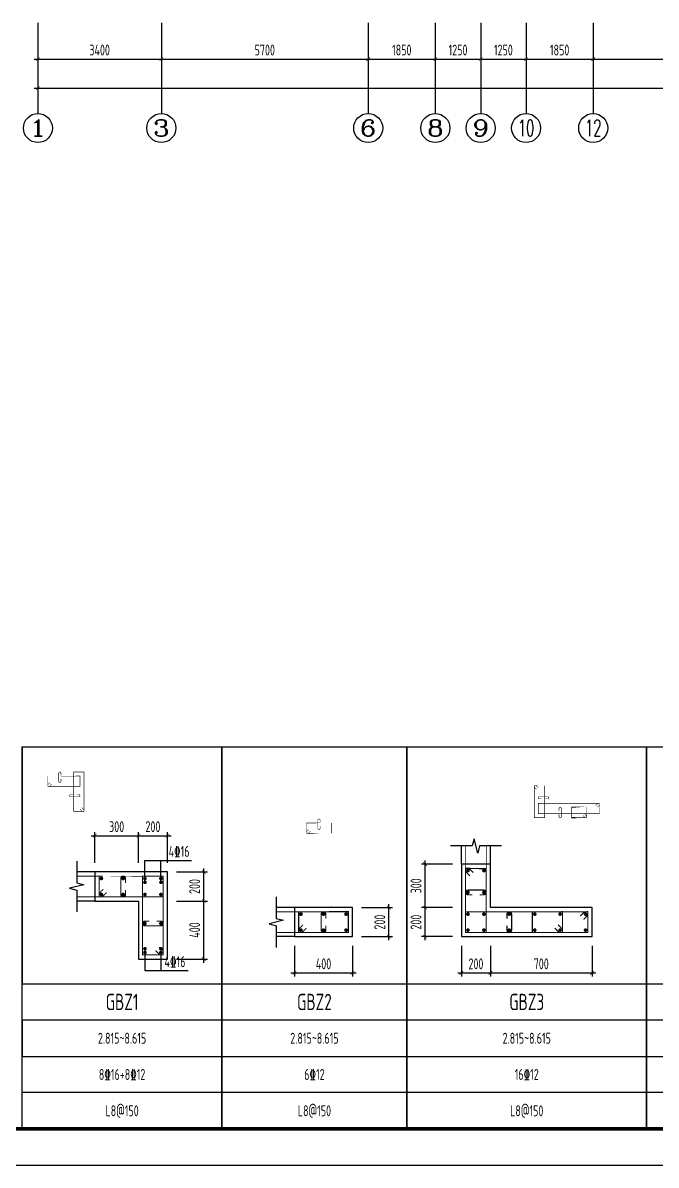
# Model space of a CAD drawing. Extents: x 826826 to 1642106, y -156213 to 399140.
# Drawn here: x 1171581 to 1189031, y 157860 to 189354 of the extents above; entities that cross this region are included whole.
import ezdxf
from ezdxf.enums import TextEntityAlignment as Align

# ---------------------------------------------------------------- set-up
doc = ezdxf.new("R2010")
doc.units = 0
doc.header["$LTSCALE"] = 1000
doc.layers.get('0').update_dxf_attribs({"linetype": 'CONTINUOUS'})
doc.layers.get('DEFPOINTS').update_dxf_attribs({"linetype": 'CONTINUOUS'})
for name, color, linetype in [('-TK', 7, 'CONTINUOUS'), ('A-AXIS', 1, 'CONTINUOUS'), ('AXIS_TEXT', 4, 'CONTINUOUS'), ('COLU_DE_DIM', 3, 'CONTINUOUS'), ('COLU_DE_TH', 7, 'CONTINUOUS'), ('LABEL', 1, 'CONTINUOUS'), ('LINK', 6, 'CONTINUOUS'), ('LINK-INDEX', 6, 'CONTINUOUS'), ('REIN', 6, 'CONTINUOUS'), ('S-Y一般标注', 3, 'CONTINUOUS'), ('TAB', 7, 'CONTINUOUS'), ('TAB_TEXT', 7, 'CONTINUOUS'), ('TEXT25', 2, 'CONTINUOUS'), ('THIN', 7, 'CONTINUOUS')]:
    doc.layers.add(name, color=color, linetype=linetype)
doc.styles.add('_TCH_AXIS', font='COMPLEX', dxfattribs={"bigfont": 'GBCBIG'})
doc.styles.add('COMPLEX', font='COMPLEX')
doc.styles.add('TSSD_DIMENSION', font='Tssdeng.shx', dxfattribs={"width": 0.7, "bigfont": 'tssdchn.shx'})
doc.styles.add('TSSD_REIN', font='tssdeng.shx', dxfattribs={"width": 0.7, "height": 300, "bigfont": 'tssdchn.shx'})
doc.dimstyles.new('TSSD_100_100$0', dxfattribs={"dimtxt": 300, "dimasz": 80, "dimexe": 100, "dimexo": 250, "dimgap": 100, "dimtad": 1, "dimdec": 0, "dimzin": 0, "dimdsep": 46, "dimtxsty": 'TSSD_DIMENSION', "dimblk": 'ARCHTICK', "dimcen": 0, "dimdle": 100, "dimclrd": 3, "dimclre": 3, "dimclrt": 7, "dimadec": 0, "dimazin": 0, "dimtfac": 1, "dimtdec": 0, "dimtix": 1, "dimtmove": 2, "dimatfit": 3, "dimldrblk": 'ARCHTICK', "dimfxl": 0, "dimtolj": 1, "dimtzin": 0, "dimarcsym": 0})
doc.dimstyles.new('TSSD_25_100', dxfattribs={"dimtxt": 300, "dimasz": 100, "dimexe": 100, "dimexo": 250, "dimgap": 100, "dimtad": 1, "dimdec": 0, "dimlfac": 0.25, "dimzin": 0, "dimdsep": 46, "dimtxsty": 'TSSD_DIMENSION', "dimblk": 'ARCHTICK', "dimcen": 0, "dimdle": 100, "dimclrt": 7, "dimadec": 0, "dimazin": 0, "dimtfac": 1, "dimtdec": 0, "dimtix": 1, "dimtmove": 2, "dimatfit": 3, "dimldrblk": 'ARCHTICK', "dimfxl": 0, "dimtolj": 1, "dimtzin": 0, "dimarcsym": 0})

# ---------------------------------------------------------------- blocks, each defined once
blk = doc.blocks.new('_ArchTick')
at = {"color": 0, "linetype": 'ByBlock', "const_width": 0.15}
blk.add_lwpolyline([(-0.5, -0.5), (0.5, 0.5)], dxfattribs=at)
blk = doc.blocks.new('*D512')
at = {"layer": 'COLU_DE_DIM', "color": 0, "lineweight": -2}
for p, q in [((1179064.918442344, 163909.8453024295), (1179064.918442344, 163059.8453024295)), ((1180664.918442355, 163909.8453024295), (1180664.918442355, 163059.8453024295)), ((1178964.918442344, 163159.8453024295), (1180764.918442355, 163159.8453024295))]:
    blk.add_line(p, q, dxfattribs=at)
at = {"layer": 'DEFPOINTS', "color": 0}
for p in [(1179064.918442344, 164159.8453024295), (1180664.918442355, 164159.8453024295), (1180664.918442355, 163159.8453024295)]:
    blk.add_point(p, dxfattribs=at)
at = {"layer": 'COLU_DE_DIM', "color": 0, "lineweight": -2, "xscale": 100, "yscale": 100, "zscale": 100, "rotation": 180}
blk.add_blockref('_ArchTick', (1179064.918442344, 163159.8453024295), dxfattribs=at)
at = {"layer": 'COLU_DE_DIM', "color": 0, "lineweight": -2, "xscale": 100, "yscale": 100, "zscale": 100}
blk.add_blockref('_ArchTick', (1180664.918442355, 163159.8453024295), dxfattribs=at)
at = {"layer": 'COLU_DE_DIM', "color": 7, "insert": (1179864.918442349, 163409.8453024295), "char_height": 300, "attachment_point": 5, "style": 'TSSD_DIMENSION'}
blk.add_mtext('\\A1;400', dxfattribs=at)
blk = doc.blocks.new('*D513')
at = {"layer": 'COLU_DE_DIM', "color": 0, "lineweight": -2}
for p, q in [((1181664.918442355, 164059.8453024295), (1181664.918442355, 165059.8453024654)), ((1180914.918442355, 164959.8453024654), (1181764.918442355, 164959.8453024654)), ((1180914.918442355, 164159.8453024295), (1181764.918442355, 164159.8453024295))]:
    blk.add_line(p, q, dxfattribs=at)
at = {"layer": 'DEFPOINTS', "color": 0}
for p in [(1180664.918442355, 164959.8453024654), (1181664.918442355, 164959.8453024654), (1180664.918442355, 164159.8453024295)]:
    blk.add_point(p, dxfattribs=at)
at = {"layer": 'COLU_DE_DIM', "color": 0, "lineweight": -2, "xscale": 100, "yscale": 100, "zscale": 100}
for p, rotation in [((1181664.918442355, 164959.8453024654), 90), ((1181664.918442355, 164159.8453024295), 270)]:
    blk.add_blockref('_ArchTick', p, dxfattribs=dict(at, rotation=rotation))
at = {"layer": 'COLU_DE_DIM', "color": 7, "insert": (1181414.918442355, 164559.8453024476), "char_height": 300, "attachment_point": 5, "rotation": 90, "style": 'TSSD_DIMENSION'}
blk.add_mtext('\\A1;200', dxfattribs=at)
blk = doc.blocks.new('*D514')
at = {"layer": 'COLU_DE_DIM', "color": 0, "lineweight": -2}
for p, q in [((1173464.918442284, 166942.5242554259), (1174864.918442309, 166942.5242554259)), ((1173564.918442284, 166192.5242554259), (1173564.918442284, 167042.5242554259)), ((1174764.918442309, 166192.5242554259), (1174764.918442309, 167042.5242554259))]:
    blk.add_line(p, q, dxfattribs=at)
at = {"layer": 'DEFPOINTS', "color": 0}
for p in [(1174764.918442309, 166942.5242554259), (1173564.918442284, 165942.5242554259), (1174764.918442309, 165942.5242554259)]:
    blk.add_point(p, dxfattribs=at)
at = {"layer": 'COLU_DE_DIM', "color": 0, "lineweight": -2, "xscale": 100, "yscale": 100, "zscale": 100, "rotation": 180}
blk.add_blockref('_ArchTick', (1173564.918442284, 166942.5242554259), dxfattribs=at)
at = {"layer": 'COLU_DE_DIM', "color": 0, "lineweight": -2, "xscale": 100, "yscale": 100, "zscale": 100}
blk.add_blockref('_ArchTick', (1174764.918442309, 166942.5242554259), dxfattribs=at)
at = {"layer": 'COLU_DE_DIM', "color": 7, "insert": (1174164.918442297, 167192.5242554259), "char_height": 300, "attachment_point": 5, "style": 'TSSD_DIMENSION'}
blk.add_mtext('\\A1;300', dxfattribs=at)
blk = doc.blocks.new('*D515')
at = {"layer": 'COLU_DE_DIM', "color": 0, "lineweight": -2}
for p, q in [((1174664.918442309, 166942.5242554259), (1175664.918442309, 166942.5242554259)), ((1174764.918442309, 166192.5242554259), (1174764.918442309, 167042.5242554259)), ((1175564.918442309, 166192.5242554259), (1175564.918442309, 167042.5242554259))]:
    blk.add_line(p, q, dxfattribs=at)
at = {"layer": 'DEFPOINTS', "color": 0}
for p in [(1175564.918442309, 166942.5242554259), (1174764.918442309, 165942.5242554259), (1175564.918442309, 165942.5242554259)]:
    blk.add_point(p, dxfattribs=at)
at = {"layer": 'COLU_DE_DIM', "color": 0, "lineweight": -2, "xscale": 100, "yscale": 100, "zscale": 100, "rotation": 180}
blk.add_blockref('_ArchTick', (1174764.918442309, 166942.5242554259), dxfattribs=at)
at = {"layer": 'COLU_DE_DIM', "color": 0, "lineweight": -2, "xscale": 100, "yscale": 100, "zscale": 100}
blk.add_blockref('_ArchTick', (1175564.918442309, 166942.5242554259), dxfattribs=at)
at = {"layer": 'COLU_DE_DIM', "color": 7, "insert": (1175164.918442309, 167192.5242554259), "char_height": 300, "attachment_point": 5, "style": 'TSSD_DIMENSION'}
blk.add_mtext('\\A1;200', dxfattribs=at)
blk = doc.blocks.new('*D516')
at = {"layer": 'COLU_DE_DIM', "color": 0, "lineweight": -2}
for p, q in [((1175814.918442309, 165142.5242554161), (1176664.918442309, 165142.5242554161)), ((1176564.918442309, 163442.5284679162), (1176564.918442309, 165242.5242554161)), ((1175814.918442309, 163542.5284679162), (1176664.918442309, 163542.5284679162))]:
    blk.add_line(p, q, dxfattribs=at)
at = {"layer": 'DEFPOINTS', "color": 0}
for p in [(1175564.918442309, 165142.5242554161), (1176564.918442309, 165142.5242554161), (1175564.918442309, 163542.5284679162)]:
    blk.add_point(p, dxfattribs=at)
at = {"layer": 'COLU_DE_DIM', "color": 0, "lineweight": -2, "xscale": 100, "yscale": 100, "zscale": 100}
for p, rotation in [((1176564.918442309, 165142.5242554161), 90), ((1176564.918442309, 163542.5284679162), 270)]:
    blk.add_blockref('_ArchTick', p, dxfattribs=dict(at, rotation=rotation))
at = {"layer": 'COLU_DE_DIM', "color": 7, "insert": (1176314.918442309, 164342.5263616664), "char_height": 300, "attachment_point": 5, "rotation": 90, "style": 'TSSD_DIMENSION'}
blk.add_mtext('\\A1;400', dxfattribs=at)
blk = doc.blocks.new('*D517')
at = {"layer": 'COLU_DE_DIM', "color": 0, "lineweight": -2}
for p, q in [((1176564.918442309, 165042.5242554161), (1176564.918442309, 166042.5242554161)), ((1175814.918442309, 165942.5242554161), (1176664.918442309, 165942.5242554161)), ((1175814.918442309, 165142.5242554161), (1176664.918442309, 165142.5242554161))]:
    blk.add_line(p, q, dxfattribs=at)
at = {"layer": 'DEFPOINTS', "color": 0}
for p in [(1175564.918442309, 165942.5242554161), (1176564.918442309, 165942.5242554161), (1175564.918442309, 165142.5242554161)]:
    blk.add_point(p, dxfattribs=at)
at = {"layer": 'COLU_DE_DIM', "color": 0, "lineweight": -2, "xscale": 100, "yscale": 100, "zscale": 100}
for p, rotation in [((1176564.918442309, 165942.5242554161), 90), ((1176564.918442309, 165142.5242554161), 270)]:
    blk.add_blockref('_ArchTick', p, dxfattribs=dict(at, rotation=rotation))
at = {"layer": 'COLU_DE_DIM', "color": 7, "insert": (1176314.918442309, 165542.5242554163), "char_height": 300, "attachment_point": 5, "rotation": 90, "style": 'TSSD_DIMENSION'}
blk.add_mtext('\\A1;200', dxfattribs=at)
blk = doc.blocks.new('*D534')
at = {"layer": 'COLU_DE_DIM', "color": 0, "lineweight": -2}
for p, q in [((1183664.918442365, 163909.8453024295), (1183664.918442365, 163059.8453024295)), ((1184464.918442365, 163909.8453024295), (1184464.918442365, 163059.8453024295)), ((1183564.918442365, 163159.8453024295), (1184564.918442365, 163159.8453024295))]:
    blk.add_line(p, q, dxfattribs=at)
at = {"layer": 'DEFPOINTS', "color": 0}
for p in [(1183664.918442365, 164159.8453024295), (1184464.918442365, 164159.8453024295), (1184464.918442365, 163159.8453024295)]:
    blk.add_point(p, dxfattribs=at)
at = {"layer": 'COLU_DE_DIM', "color": 0, "lineweight": -2, "xscale": 100, "yscale": 100, "zscale": 100, "rotation": 180}
blk.add_blockref('_ArchTick', (1183664.918442365, 163159.8453024295), dxfattribs=at)
at = {"layer": 'COLU_DE_DIM', "color": 0, "lineweight": -2, "xscale": 100, "yscale": 100, "zscale": 100}
blk.add_blockref('_ArchTick', (1184464.918442365, 163159.8453024295), dxfattribs=at)
at = {"layer": 'COLU_DE_DIM', "color": 7, "insert": (1184064.918442365, 163409.8453024295), "char_height": 300, "attachment_point": 5, "style": 'TSSD_DIMENSION'}
blk.add_mtext('\\A1;200', dxfattribs=at)
blk = doc.blocks.new('*D535')
at = {"layer": 'COLU_DE_DIM', "color": 0, "lineweight": -2}
for p, q in [((1184464.918442365, 163909.8453024295), (1184464.918442365, 163059.8453024295)), ((1187264.933986827, 163909.8453024295), (1187264.933986827, 163059.8453024295)), ((1184364.918442365, 163159.8453024295), (1187364.933986827, 163159.8453024295))]:
    blk.add_line(p, q, dxfattribs=at)
at = {"layer": 'DEFPOINTS', "color": 0}
for p in [(1184464.918442365, 164159.8453024295), (1187264.933986827, 164159.8453024295), (1187264.933986827, 163159.8453024295)]:
    blk.add_point(p, dxfattribs=at)
at = {"layer": 'COLU_DE_DIM', "color": 0, "lineweight": -2, "xscale": 100, "yscale": 100, "zscale": 100, "rotation": 180}
blk.add_blockref('_ArchTick', (1184464.918442365, 163159.8453024295), dxfattribs=at)
at = {"layer": 'COLU_DE_DIM', "color": 0, "lineweight": -2, "xscale": 100, "yscale": 100, "zscale": 100}
blk.add_blockref('_ArchTick', (1187264.933986827, 163159.8453024295), dxfattribs=at)
at = {"layer": 'COLU_DE_DIM', "color": 7, "insert": (1185864.926214596, 163409.8453024295), "char_height": 300, "attachment_point": 5, "style": 'TSSD_DIMENSION'}
blk.add_mtext('\\A1;700', dxfattribs=at)
blk = doc.blocks.new('*D536')
at = {"layer": 'COLU_DE_DIM', "color": 0, "lineweight": -2}
for p, q in [((1182664.918442355, 164059.8453024295), (1182664.918442355, 165059.8453024295)), ((1183414.918442355, 164959.8453024295), (1182564.918442355, 164959.8453024295)), ((1183414.918442355, 164159.8453024295), (1182564.918442355, 164159.8453024295))]:
    blk.add_line(p, q, dxfattribs=at)
at = {"layer": 'DEFPOINTS', "color": 0}
for p in [(1182664.918442355, 164959.8453024295), (1183664.918442355, 164959.8453024295), (1183664.918442355, 164159.8453024295)]:
    blk.add_point(p, dxfattribs=at)
at = {"layer": 'COLU_DE_DIM', "color": 0, "lineweight": -2, "xscale": 100, "yscale": 100, "zscale": 100}
for p, rotation in [((1182664.918442355, 164959.8453024295), 90), ((1182664.918442355, 164159.8453024295), 270)]:
    blk.add_blockref('_ArchTick', p, dxfattribs=dict(at, rotation=rotation))
at = {"layer": 'COLU_DE_DIM', "color": 7, "insert": (1182414.918442355, 164559.8453024297), "char_height": 300, "attachment_point": 5, "rotation": 90, "style": 'TSSD_DIMENSION'}
blk.add_mtext('\\A1;200', dxfattribs=at)
blk = doc.blocks.new('*D537')
at = {"layer": 'COLU_DE_DIM', "color": 0, "lineweight": -2}
for p, q in [((1183414.918442355, 166159.84530254), (1182564.918442355, 166159.84530254)), ((1182664.918442355, 164859.8453024295), (1182664.918442355, 166259.84530254)), ((1183414.918442355, 164959.8453024295), (1182564.918442355, 164959.8453024295))]:
    blk.add_line(p, q, dxfattribs=at)
at = {"layer": 'DEFPOINTS', "color": 0}
for p in [(1182664.918442355, 166159.84530254), (1183664.918442355, 166159.84530254), (1183664.918442355, 164959.8453024295)]:
    blk.add_point(p, dxfattribs=at)
at = {"layer": 'COLU_DE_DIM', "color": 0, "lineweight": -2, "xscale": 100, "yscale": 100, "zscale": 100}
for p, rotation in [((1182664.918442355, 166159.84530254), 90), ((1182664.918442355, 164959.8453024295), 270)]:
    blk.add_blockref('_ArchTick', p, dxfattribs=dict(at, rotation=rotation))
at = {"layer": 'COLU_DE_DIM', "color": 7, "insert": (1182414.918442355, 165559.845302485), "char_height": 300, "attachment_point": 5, "rotation": 90, "style": 'TSSD_DIMENSION'}
blk.add_mtext('\\A1;300', dxfattribs=at)
blk = doc.blocks.new('A1')
blk.add_lwpolyline([(0, 59400), (0, 0), (84100, 0), (84100, 59400)], close=True)
at = {"const_width": 100}
blk.add_lwpolyline([(2500, 58400), (2500, 1000), (83100, 1000), (83100, 58400)], close=True, dxfattribs=at)
blk = doc.blocks.new('*D912')
at = {"layer": 'DEFPOINTS', "color": 0}
for p in [(4300.000007998897, 3300.000007998489), (7700.00000799878, 3300.000007998489), (7700.00000799878, 2300.000008000701)]:
    blk.add_point(p, dxfattribs=at)
at = {"layer": 'S-Y一般标注', "color": 0, "lineweight": -2}
for p, q in [((4300.000007998897, 3050.000007998489), (4300.000007998897, 2200.000008000701)), ((7700.00000799878, 3050.000007998489), (7700.00000799878, 2200.000008000701)), ((4200.000007998897, 2300.000008000701), (7800.00000799878, 2300.000008000701))]:
    blk.add_line(p, q, dxfattribs=at)
at = {"layer": 'S-Y一般标注', "color": 0, "lineweight": -2, "xscale": 100, "yscale": 100, "zscale": 100, "rotation": 180}
blk.add_blockref('_ArchTick', (4300.000007998897, 2300.000008000701), dxfattribs=at)
at = {"layer": 'S-Y一般标注', "color": 0, "lineweight": -2, "xscale": 100, "yscale": 100, "zscale": 100}
blk.add_blockref('_ArchTick', (7700.00000799878, 2300.000008000701), dxfattribs=at)
at = {"layer": 'S-Y一般标注', "color": 7, "insert": (6000.000007998839, 2550.000008000701), "char_height": 300, "attachment_point": 5, "style": 'TSSD_DIMENSION'}
blk.add_mtext('\\A1;3400', dxfattribs=at)
blk = doc.blocks.new('*D913')
at = {"layer": 'DEFPOINTS', "color": 0}
for p in [(7700.00000799878, 3300.000007998489), (13399.9988636591, 3300.000007998489), (13399.9988636591, 2300.000008000701)]:
    blk.add_point(p, dxfattribs=at)
at = {"layer": 'S-Y一般标注', "color": 0, "lineweight": -2}
for p, q in [((7700.00000799878, 3050.000007998489), (7700.00000799878, 2200.000008000701)), ((13399.9988636591, 3050.000007998489), (13399.9988636591, 2200.000008000701)), ((7600.00000799878, 2300.000008000701), (13499.9988636591, 2300.000008000701))]:
    blk.add_line(p, q, dxfattribs=at)
at = {"layer": 'S-Y一般标注', "color": 0, "lineweight": -2, "xscale": 100, "yscale": 100, "zscale": 100, "rotation": 180}
blk.add_blockref('_ArchTick', (7700.00000799878, 2300.000008000701), dxfattribs=at)
at = {"layer": 'S-Y一般标注', "color": 0, "lineweight": -2, "xscale": 100, "yscale": 100, "zscale": 100}
blk.add_blockref('_ArchTick', (13399.9988636591, 2300.000008000701), dxfattribs=at)
at = {"layer": 'S-Y一般标注', "color": 7, "insert": (10549.99943582894, 2550.000008000701), "char_height": 300, "attachment_point": 5, "style": 'TSSD_DIMENSION'}
blk.add_mtext('\\A1;5700', dxfattribs=at)
blk = doc.blocks.new('*D914')
at = {"layer": 'DEFPOINTS', "color": 0}
for p in [(15249.99886365901, 3300.000007998489), (16499.99886365922, 3300.000007998489), (16499.99886365922, 2300.000008000701)]:
    blk.add_point(p, dxfattribs=at)
at = {"layer": 'S-Y一般标注', "color": 0, "lineweight": -2}
for p, q in [((15249.99886365901, 3050.000007998489), (15249.99886365901, 2200.000008000701)), ((16499.99886365922, 3050.000007998489), (16499.99886365922, 2200.000008000701)), ((15149.99886365901, 2300.000008000701), (16599.99886365922, 2300.000008000701))]:
    blk.add_line(p, q, dxfattribs=at)
at = {"layer": 'S-Y一般标注', "color": 0, "lineweight": -2, "xscale": 100, "yscale": 100, "zscale": 100, "rotation": 180}
blk.add_blockref('_ArchTick', (15249.99886365901, 2300.000008000701), dxfattribs=at)
at = {"layer": 'S-Y一般标注', "color": 0, "lineweight": -2, "xscale": 100, "yscale": 100, "zscale": 100}
blk.add_blockref('_ArchTick', (16499.99886365922, 2300.000008000701), dxfattribs=at)
at = {"layer": 'S-Y一般标注', "color": 7, "insert": (15874.99886365911, 2550.000008000701), "char_height": 300, "attachment_point": 5, "style": 'TSSD_DIMENSION'}
blk.add_mtext('\\A1;1250', dxfattribs=at)
blk = doc.blocks.new('*D915')
at = {"layer": 'DEFPOINTS', "color": 0}
for p in [(17749.99886365912, 3300.000007998489), (19599.99886365898, 3300.000007998489), (19599.99886365898, 2300.000008000701)]:
    blk.add_point(p, dxfattribs=at)
at = {"layer": 'S-Y一般标注', "color": 0, "lineweight": -2}
for p, q in [((17749.99886365912, 3050.000007998489), (17749.99886365912, 2200.000008000701)), ((19599.99886365898, 3050.000007998489), (19599.99886365898, 2200.000008000701)), ((17649.99886365912, 2300.000008000701), (19699.99886365898, 2300.000008000701))]:
    blk.add_line(p, q, dxfattribs=at)
at = {"layer": 'S-Y一般标注', "color": 0, "lineweight": -2, "xscale": 100, "yscale": 100, "zscale": 100, "rotation": 180}
blk.add_blockref('_ArchTick', (17749.99886365912, 2300.000008000701), dxfattribs=at)
at = {"layer": 'S-Y一般标注', "color": 0, "lineweight": -2, "xscale": 100, "yscale": 100, "zscale": 100}
blk.add_blockref('_ArchTick', (19599.99886365898, 2300.000008000701), dxfattribs=at)
at = {"layer": 'S-Y一般标注', "color": 7, "insert": (18674.99886365905, 2550.000008000701), "char_height": 300, "attachment_point": 5, "style": 'TSSD_DIMENSION'}
blk.add_mtext('\\A1;1850', dxfattribs=at)
blk = doc.blocks.new('*D916')
at = {"layer": 'DEFPOINTS', "color": 0}
for p in [(19599.99886365898, 3300.000007998489), (25300.00000799901, 3300.000007998489), (25300.00000799901, 2300.000008000701)]:
    blk.add_point(p, dxfattribs=at)
at = {"layer": 'S-Y一般标注', "color": 0, "lineweight": -2}
for p, q in [((19599.99886365898, 3050.000007998489), (19599.99886365898, 2200.000008000701)), ((25300.00000799901, 3050.000007998489), (25300.00000799901, 2200.000008000701)), ((19499.99886365898, 2300.000008000701), (25400.00000799901, 2300.000008000701))]:
    blk.add_line(p, q, dxfattribs=at)
at = {"layer": 'S-Y一般标注', "color": 0, "lineweight": -2, "xscale": 100, "yscale": 100, "zscale": 100, "rotation": 180}
blk.add_blockref('_ArchTick', (19599.99886365898, 2300.000008000701), dxfattribs=at)
at = {"layer": 'S-Y一般标注', "color": 0, "lineweight": -2, "xscale": 100, "yscale": 100, "zscale": 100}
blk.add_blockref('_ArchTick', (25300.00000799901, 2300.000008000701), dxfattribs=at)
at = {"layer": 'S-Y一般标注', "color": 7, "insert": (22449.999435829, 2550.000008000701), "char_height": 300, "attachment_point": 5, "style": 'TSSD_DIMENSION'}
blk.add_mtext('\\A1;5700', dxfattribs=at)
blk = doc.blocks.new('*D918')
at = {"layer": 'DEFPOINTS', "color": 0}
for p in [(4300.000007998897, 3300.000007998489), (53100.0000079996, 3300.000007998489), (53100.0000079996, 1500.000008000701)]:
    blk.add_point(p, dxfattribs=at)
at = {"layer": 'S-Y一般标注', "color": 0, "lineweight": -2}
for p, q in [((4300.000007998897, 3050.000007998489), (4300.000007998897, 1400.000008000701)), ((53100.0000079996, 3050.000007998489), (53100.0000079996, 1400.000008000701)), ((4200.000007998897, 1500.000008000701), (53200.0000079996, 1500.000008000701))]:
    blk.add_line(p, q, dxfattribs=at)
at = {"layer": 'S-Y一般标注', "color": 0, "lineweight": -2, "xscale": 100, "yscale": 100, "zscale": 100, "rotation": 180}
blk.add_blockref('_ArchTick', (4300.000007998897, 1500.000008000701), dxfattribs=at)
at = {"layer": 'S-Y一般标注', "color": 0, "lineweight": -2, "xscale": 100, "yscale": 100, "zscale": 100}
blk.add_blockref('_ArchTick', (53100.0000079996, 1500.000008000701), dxfattribs=at)
at = {"layer": 'S-Y一般标注', "color": 7, "insert": (28700.00000799925, 1750.000008000701), "char_height": 300, "attachment_point": 5, "style": 'TSSD_DIMENSION'}
blk.add_mtext('\\A1;48800', dxfattribs=at)
blk = doc.blocks.new('_AXISO')
blk.add_circle((0, 0), 0.5)
at = {"layer": 'AXIS_TEXT', "style": 'COMPLEX', "width": 1.041666666666667}
blk.add_attdef('A', text='', height=0.56, dxfattribs=at).set_placement((-0.25, -0.28), (0.25, -0.28), align=Align.FIT)
blk = doc.blocks.new('*D919')
at = {"layer": 'DEFPOINTS', "color": 0}
for p in [(13399.9988636591, 3300.000007998489), (15249.99886365901, 3300.000007998489), (15249.99886365901, 2300.000008000701)]:
    blk.add_point(p, dxfattribs=at)
at = {"layer": 'S-Y一般标注', "color": 0, "lineweight": -2}
for p, q in [((13399.9988636591, 3050.000007998489), (13399.9988636591, 2200.000008000701)), ((15249.99886365901, 3050.000007998489), (15249.99886365901, 2200.000008000701)), ((13299.9988636591, 2300.000008000701), (15349.99886365901, 2300.000008000701))]:
    blk.add_line(p, q, dxfattribs=at)
at = {"layer": 'S-Y一般标注', "color": 0, "lineweight": -2, "xscale": 100, "yscale": 100, "zscale": 100, "rotation": 180}
blk.add_blockref('_ArchTick', (13399.9988636591, 2300.000008000701), dxfattribs=at)
at = {"layer": 'S-Y一般标注', "color": 0, "lineweight": -2, "xscale": 100, "yscale": 100, "zscale": 100}
blk.add_blockref('_ArchTick', (15249.99886365901, 2300.000008000701), dxfattribs=at)
at = {"layer": 'S-Y一般标注', "color": 7, "insert": (14324.99886365905, 2550.000008000701), "char_height": 300, "attachment_point": 5, "style": 'TSSD_DIMENSION'}
blk.add_mtext('\\A1;1850', dxfattribs=at)
blk = doc.blocks.new('*D920')
at = {"layer": 'DEFPOINTS', "color": 0}
for p in [(16499.99886365922, 3300.000007998489), (17749.99886365912, 3300.000007998489), (17749.99886365912, 2300.000008000701)]:
    blk.add_point(p, dxfattribs=at)
at = {"layer": 'S-Y一般标注', "color": 0, "lineweight": -2}
for p, q in [((16499.99886365922, 3050.000007998489), (16499.99886365922, 2200.000008000701)), ((17749.99886365912, 3050.000007998489), (17749.99886365912, 2200.000008000701)), ((16399.99886365922, 2300.000008000701), (17849.99886365912, 2300.000008000701))]:
    blk.add_line(p, q, dxfattribs=at)
at = {"layer": 'S-Y一般标注', "color": 0, "lineweight": -2, "xscale": 100, "yscale": 100, "zscale": 100, "rotation": 180}
blk.add_blockref('_ArchTick', (16499.99886365922, 2300.000008000701), dxfattribs=at)
at = {"layer": 'S-Y一般标注', "color": 0, "lineweight": -2, "xscale": 100, "yscale": 100, "zscale": 100}
blk.add_blockref('_ArchTick', (17749.99886365912, 2300.000008000701), dxfattribs=at)
at = {"layer": 'S-Y一般标注', "color": 7, "insert": (17124.99886365917, 2550.000008000701), "char_height": 300, "attachment_point": 5, "style": 'TSSD_DIMENSION'}
blk.add_mtext('\\A1;1250', dxfattribs=at)
blk = doc.blocks.new('20210801.08533475')
at = {"layer": 'A-AXIS'}
for p, q in [((4300.000007998897, 3300.000007998489), (4300.000007999246, 800.0000080007012)), ((7700.00000799878, 3300.000007998489), (7700.00000799913, 800.0000080007012)), ((13399.9988636591, 3300.000007998489), (13399.99886365945, 800.0000080007012)), ((15249.99886365887, 3300.000007998548), (15249.99886365922, 800.0000080007594)), ((16499.99886365898, 3300.000007998489), (16499.99886365933, 800.0000080007012)), ((17749.99886365898, 3300.000007998548), (17749.99886365933, 800.0000080007594)), ((19599.99886365898, 3300.000007998489), (19599.99886365933, 800.0000080007012))]:
    blk.add_line(p, q, dxfattribs=at)
ref = blk.add_blockref('_AXISO', (4300.000007999246, 400.0000080007012), dxfattribs=dict(at, xscale=800, yscale=800, zscale=800))
ref.add_attrib('A', '1', dxfattribs={"layer": 'AXIS_TEXT', "height": 452.5483399593904, "style": '_TCH_AXIS', "width": 2.333333333333727}).set_placement((4073.725838019513, 173.7258380209678), (4526.274177978979, 173.7258380209678), align=Align.FIT)
ref = blk.add_blockref('_AXISO', (7700.00000799913, 400.0000080007012), dxfattribs=dict(at, xscale=800, yscale=800, zscale=800))
ref.add_attrib('A', '3', dxfattribs={"layer": 'AXIS_TEXT', "height": 452.5483399593904, "style": '_TCH_AXIS', "width": 1.500000000000253}).set_placement((7473.725838019396, 173.7258380209678), (7926.274177978863, 173.7258380209678), align=Align.FIT)
ref = blk.add_blockref('_AXISO', (13399.99886365945, 400.0000080007012), dxfattribs=dict(at, xscale=800, yscale=800, zscale=800))
ref.add_attrib('A', '6', dxfattribs={"layer": 'AXIS_TEXT', "height": 452.5483399593904, "style": '_TCH_AXIS', "width": 1.500000000000253}).set_placement((13173.72469367972, 173.7258380209678), (13626.27303363918, 173.7258380209678), align=Align.FIT)
ref = blk.add_blockref('_AXISO', (15249.99886365922, 400.0000080007594), dxfattribs=dict(at, xscale=800, yscale=800, zscale=800))
ref.add_attrib('A', '8', dxfattribs={"layer": 'AXIS_TEXT', "height": 452.5483399593904, "style": '_TCH_AXIS', "width": 1.500000000000253}).set_placement((15023.72469367948, 173.725838021026), (15476.27303363895, 173.725838021026), align=Align.FIT)
ref = blk.add_blockref('_AXISO', (16499.99886365933, 400.0000080007012), dxfattribs=dict(at, xscale=800, yscale=800, zscale=800))
ref.add_attrib('A', '9', dxfattribs={"layer": 'AXIS_TEXT', "height": 452.5483399593904, "style": '_TCH_AXIS', "width": 1.500000000000254}).set_placement((16273.7246936796, 173.7258380209678), (16726.27303363907, 173.7258380209678), align=Align.FIT)
ref = blk.add_blockref('_AXISO', (17749.99886365933, 400.0000080007594), dxfattribs=dict(at, xscale=800, yscale=800, zscale=800))
ref.add_attrib('A', '10', dxfattribs={"layer": 'AXIS_TEXT', "height": 452.5483399593904, "style": '_TCH_AXIS', "width": 0.724137931034605}).set_placement((17523.7246936796, 173.725838021026), (17976.27303363907, 173.725838021026), align=Align.FIT)
ref = blk.add_blockref('_AXISO', (19599.99886365933, 400.0000080007012), dxfattribs=dict(at, xscale=800, yscale=800, zscale=800))
ref.add_attrib('A', '12', dxfattribs={"layer": 'AXIS_TEXT', "height": 452.5483399593904, "style": '_TCH_AXIS', "width": 0.7241379310346048}).set_placement((19373.7246936796, 173.7258380209678), (19826.27303363907, 173.7258380209678), align=Align.FIT)
at = {"layer": 'S-Y一般标注'}
for p1, p2, distance, picture, middle in [((4300.000007998897, 3300.000007998489), (7700.00000799878, 3300.000007998489), -999.9999999977877, '*D912', (6000.000007998839, 2550.000008000701)), ((4300.000007998897, 3300.000007998489), (53100.0000079996, 3300.000007998489), -1799.9999999977879, '*D918', (28700.00000799925, 1750.000008000701)), ((7700.00000799878, 3300.000007998489), (13399.9988636591, 3300.000007998489), -999.9999999977877, '*D913', (10549.99943582894, 2550.000008000701)), ((13399.9988636591, 3300.000007998489), (15249.99886365901, 3300.000007998489), -999.9999999977877, '*D919', (14324.99886365905, 2550.000008000701)), ((15249.99886365901, 3300.000007998489), (16499.99886365922, 3300.000007998489), -999.9999999977877, '*D914', (15874.99886365911, 2550.000008000701)), ((16499.99886365922, 3300.000007998489), (17749.99886365912, 3300.000007998489), -999.9999999977877, '*D920', (17124.99886365917, 2550.000008000701)), ((17749.99886365912, 3300.000007998489), (19599.99886365898, 3300.000007998489), -999.9999999977877, '*D915', (18674.99886365905, 2550.000008000701)), ((19599.99886365898, 3300.000007998489), (25300.00000799901, 3300.000007998489), -999.9999999977877, '*D916', (22449.999435829, 2550.000008000701))]:
    dim = blk.add_aligned_dim(p1=p1, p2=p2, distance=distance, dimstyle='TSSD_100_100$0', override={"dimasz": 100, "dimclrd": 0, "dimclre": 0}, dxfattribs=at)
    dim.commit()
    dim.dimension.update_dxf_attribs({"geometry": picture, "text_midpoint": middle})

msp = doc.modelspace()

# ---------------------------------------------------------------- linework, layer by layer
at = {"layer": 'COLU_DE_TH'}
for points in [[(1184464.918442365, 166159.84530254), (1183664.918442365, 166159.8453025232), (1183664.918442355, 164159.8453024295), (1187264.933986827, 164159.8453024295), (1187264.933986827, 164959.8453024295), (1184464.918442355, 164959.8453024295), (1184464.918442365, 166159.84530254)], [(1173564.918442284, 165942.5242554161), (1173564.918442287, 165142.5242554161), (1174764.918442309, 165142.5242554259), (1174764.918442309, 163542.5284679162), (1175564.918442309, 163542.5284679162), (1175564.918442309, 165942.5242554259), (1173564.918442284, 165942.5242554161)], [(1179064.918442344, 164959.8453024654), (1179064.918442309, 164159.8453024295), (1180664.918442355, 164159.8453024458), (1180664.91844235, 164959.845302443), (1179064.918442344, 164959.8453024654)]]:
    msp.add_lwpolyline(points, close=True, dxfattribs=at)
at = {"layer": 'LABEL'}
for p, q in [((1174944.918442296, 166258.0506970271), (1176224.918442294, 166258.0506970272)), ((1174944.918442311, 165658.3874406379), (1174944.918442296, 166258.0506970271)), ((1175384.918442298, 165658.3874406387), (1175384.918442294, 166258.0506970272)), ((1174944.918442311, 163826.1411008061), (1174944.918442296, 163227.0020263057)), ((1175384.918442309, 163826.1411008061), (1175384.918442294, 163227.0020263055)), ((1174944.918442296, 163227.0020263057), (1176139.528274868, 163227.0020263055))]:
    msp.add_line(p, q, dxfattribs=at)
at = {"layer": 'LINK', "const_width": 30}
for points in [[(1183899.91844233, 165832.9214209501), (1183779.91844236, 165952.9214209801), (1183779.918442365, 166044.8453025377), (1184349.918442366, 166044.8453025495), (1184349.918442354, 164274.8453024237), (1183779.918442354, 164274.8453024237), (1183779.918442365, 166044.8453025377), (1183871.842323968, 166044.8453025415), (1183991.842323938, 165924.8453025114)], [(1173891.842323887, 165377.5242554008), (1173771.842323878, 165257.5242554101), (1173679.918442294, 165257.524255411), (1173679.918442292, 165827.5242554183), (1175449.918442298, 165827.524255429), (1175449.918442298, 165257.5242554205), (1173679.918442294, 165257.524255411), (1173679.918442294, 165349.4481370088), (1173799.918442303, 165469.4481369994)], [(1175329.918442341, 163869.4523495145), (1175449.91844231, 163749.452349483), (1175449.918442309, 163657.5284679153), (1174879.918442311, 163657.5284679151), (1174879.918442311, 165827.5242554211), (1175449.918442309, 165827.5242554239), (1175449.918442309, 163657.5284679153), (1175357.994560701, 163657.5284679226), (1175237.994560732, 163777.528467954)], [(1179391.842323952, 164394.8453023467), (1179271.84232387, 164274.8453024285), (1179179.918442324, 164274.8453024309), (1179179.918442349, 164844.8453024576), (1180549.918442342, 164844.8453024375), (1180549.918442346, 164274.845302444), (1179179.918442324, 164274.8453024309), (1179179.918442338, 164366.7691840852), (1179299.91844242, 164486.7691840036)], [(1186938.010105386, 164724.8453024208), (1187058.010105379, 164844.8453024278), (1187149.933986852, 164844.845302427), (1187149.933986848, 164274.845302432), (1183779.91844235, 164274.845302432), (1183779.918442352, 164844.845302427), (1187149.933986852, 164844.845302427), (1187149.93398685, 164752.9214209676), (1187029.933986857, 164632.9214209606)], [(1186329.930100703, 164486.7691839535), (1186449.930100725, 164366.7691839758), (1186449.930100721, 164274.8453024325), (1185619.9262146, 164274.8453024271), (1185619.926214603, 164844.8453024199), (1186449.930100725, 164844.8453024264), (1186449.930100721, 164274.8453024325), (1186358.006219214, 164274.8453024308), (1186238.006219192, 164394.8453024086)]]:
    msp.add_lwpolyline(points, dxfattribs=at)
for points in [[(1174409.9184423, 165642.524255426), (1174409.9184423, 165762.524255426, 1), (1174279.9184423, 165762.524255426), (1174279.9184423, 165322.5242554172, 1), (1174409.9184423, 165322.5242554172), (1174409.9184423, 165442.5242554172)], [(1184164.918442362, 165314.8453024835), (1184284.918442362, 165314.8453024835, 1), (1184284.918442362, 165444.8453024835), (1183844.918442358, 165444.8453024835, 1), (1183844.918442358, 165314.8453024835), (1183964.918442358, 165314.8453024835)], [(1179929.918442337, 164659.8453024394), (1179929.918442337, 164779.8453024394, 1), (1179799.918442337, 164779.8453024394), (1179799.91844234, 164339.8453024357, 1), (1179929.91844234, 164339.8453024357), (1179929.91844234, 164459.8453024357)], [(1184919.922328479, 164459.8453024268), (1184919.922328479, 164339.8453024268, 1), (1185049.922328479, 164339.8453024268), (1185049.922328482, 164779.8453024197, 1), (1184919.922328482, 164779.8453024197), (1184919.922328482, 164659.8453024197)], [(1175064.918442316, 164587.5263616698), (1174944.918442316, 164587.5263616698, 1), (1174944.918442316, 164457.5263616698), (1175384.918442313, 164457.5263616721, 1), (1175384.918442313, 164587.5263616721), (1175264.918442313, 164587.5263616721)]]:
    msp.add_lwpolyline(points, format="xyb", dxfattribs=at)
at = {"layer": 'LINK-INDEX', "const_width": 15.00000095367432}
for points in [[(1172373.865687923, 168363.9632253749), (1172313.865687954, 168303.9632253442), (1172267.903746995, 168303.9632253459), (1172267.903746994, 168588.9632253521), (1173152.903747023, 168588.9632253575), (1173152.903747023, 168303.9632253507), (1172267.903746995, 168303.9632253459), (1172267.903747004, 168349.9251662466), (1172327.903746973, 168409.9251662774)], [(1173202.903747179, 167719.9272723737), (1173262.903747023, 167659.9272722179), (1173262.90374702, 167613.9653316147), (1172977.903747024, 167613.9653316147), (1172977.903747024, 168698.9632253723), (1173262.90374702, 168698.9632253736), (1173262.90374702, 167613.9653316147), (1173216.941806192, 167613.9653316257), (1173156.941806348, 167673.9653317814)], [(1185734.439966113, 168219.2192705999), (1185674.439966132, 168279.2192706186), (1185674.439966127, 168325.181211339), (1185959.439966122, 168325.1812113449), (1185959.439966116, 167440.181211287), (1185674.439966122, 167440.181211287), (1185674.439966127, 168325.181211339), (1185720.401906864, 168325.1812113228), (1185780.401906846, 168265.181211304)], [(1187363.485797722, 167775.1812111624), (1187423.485797587, 167835.1812112968), (1187469.447738379, 167835.1812112996), (1187469.447738377, 167550.1812113031), (1185784.439966139, 167550.1812113031), (1185784.43996614, 167835.1812112996), (1187469.447738379, 167835.1812112996), (1187469.447738389, 167789.2192707007), (1187409.447738524, 167729.2192705661)], [(1187059.445795366, 167546.1431520125), (1187119.44579531, 167486.1431519564), (1187119.445795309, 167440.1812113046), (1186704.443852243, 167440.1812113019), (1186704.443852245, 167725.1812113059), (1187119.44579531, 167725.1812113092), (1187119.445795309, 167440.1812113046), (1187073.483854567, 167440.1812112994), (1187013.483854623, 167500.1812113555)], [(1179503.380383048, 167067.3453023968), (1179443.380382961, 167007.3453024838), (1179397.418442316, 167007.3453024806), (1179397.418442328, 167292.3453024944), (1180082.418442306, 167292.3453024843), (1180082.418442308, 167007.3453024871), (1179397.418442316, 167007.3453024806), (1179397.418442323, 167053.3072432553), (1179457.41844241, 167113.3072431684)]]:
    msp.add_lwpolyline(points, dxfattribs=at)
for points in [[(1172632.903747016, 168606.4632253597), (1172632.903747016, 168666.4632253597, 1), (1172567.903747016, 168666.4632253597), (1172567.903747016, 168446.4632253553, 1), (1172632.903747016, 168446.4632253553), (1172632.903747016, 168506.4632253553)], [(1172960.403747024, 168078.9642784814), (1172900.403747024, 168078.9642784814, 1), (1172900.403747024, 168013.9642784814), (1173120.403747023, 168013.9642784827, 1), (1173120.403747023, 168078.9642784827), (1173060.403747023, 168078.9642784827)], [(1185976.939966124, 167960.1812113327), (1186036.939966124, 167960.1812113327, 1), (1186036.939966124, 168025.1812113327), (1185816.939966122, 168025.1812113327, 1), (1185816.939966122, 167960.1812113327), (1185876.939966122, 167960.1812113327)], [(1186354.441909183, 167532.6812113043), (1186354.441909183, 167472.6812113043, 1), (1186419.441909183, 167472.6812113043), (1186419.441909184, 167692.6812113008, 1), (1186354.441909184, 167692.6812113008), (1186354.441909184, 167632.6812113008)], [(1179772.418442335, 167309.8453024919), (1179772.418442335, 167369.8453024919, 1), (1179707.418442335, 167369.8453024919), (1179707.418442336, 167149.8453024901, 1), (1179772.418442336, 167149.8453024901), (1179772.418442336, 167209.8453024901)]]:
    msp.add_lwpolyline(points, format="xyb", dxfattribs=at)
at = {"layer": 'LINK-INDEX', "color": 1, "const_width": 20}
for points in [[(1183779.918442385, 165944.84530254), (1183779.918442385, 166659.84530254)], [(1184349.918442385, 165944.84530254), (1184349.918442385, 166659.84530254)], [(1173779.918442284, 165827.5242554259), (1173064.918442284, 165827.5242554259)], [(1173779.918442284, 165257.5242554259), (1173064.918442284, 165257.5242554259)], [(1179279.918442344, 164844.8453024654), (1178564.918442344, 164844.8453024654)], [(1179279.918442344, 164274.8453024654), (1178564.918442344, 164274.8453024654)]]:
    msp.add_lwpolyline(points, dxfattribs=at)
at = {"layer": 'REIN', "const_width": 50}
for points in [[(1183819.918442367, 165979.8453025332, 1), (1183869.918442367, 165979.8453025332, 1), (1183819.918442367, 165979.8453025332)], [(1184259.918442368, 165979.8453025424, 1), (1184309.918442368, 165979.8453025424, 1), (1184259.918442368, 165979.8453025424)], [(1173719.918442289, 165762.5242554172, 1), (1173769.918442289, 165762.5242554172, 1), (1173719.918442289, 165762.5242554172)], [(1174319.9184423, 165762.524255426, 1), (1174369.9184423, 165762.524255426, 1), (1174319.9184423, 165762.524255426)], [(1174919.918442311, 165762.5242554264, 1), (1174969.918442311, 165762.5242554264, 1), (1174919.918442311, 165762.5242554264)], [(1174919.918442311, 165658.3874406379, 1), (1174969.918442311, 165658.3874406379, 1), (1174919.918442311, 165658.3874406379)], [(1175359.918442298, 165762.5242554272, 1), (1175409.918442298, 165762.5242554272, 1), (1175359.918442298, 165762.5242554272)], [(1175359.918442298, 165658.3874406387, 1), (1175409.918442298, 165658.3874406387, 1), (1175359.918442298, 165658.3874406387)], [(1173719.918442291, 165322.5242554119, 1), (1173769.918442291, 165322.5242554119, 1), (1173719.918442291, 165322.5242554119)], [(1174319.9184423, 165322.5242554172, 1), (1174369.9184423, 165322.5242554172, 1), (1174319.9184423, 165322.5242554172)], [(1174919.918442311, 165322.5242554175, 1), (1174969.918442311, 165322.5242554175, 1), (1174919.918442311, 165322.5242554175)], [(1175359.918442309, 165322.5242554198, 1), (1175409.918442309, 165322.5242554198, 1), (1175359.918442309, 165322.5242554198)], [(1183819.918442358, 165379.8453024835, 1), (1183869.918442358, 165379.8453024835, 1), (1183819.918442358, 165379.8453024835)], [(1184259.918442362, 165379.8453024835, 1), (1184309.918442362, 165379.8453024835, 1), (1184259.918442362, 165379.8453024835)], [(1179219.918442339, 164779.8453024619, 1), (1179269.918442339, 164779.8453024619, 1), (1179219.918442339, 164779.8453024619)], [(1179839.918442337, 164779.8453024394, 1), (1179889.918442337, 164779.8453024394, 1), (1179839.918442337, 164779.8453024394)], [(1180459.918442335, 164779.8453024437, 1), (1180509.918442335, 164779.8453024437, 1), (1180459.918442335, 164779.8453024437)], [(1183819.918442358, 164779.8453024247, 1), (1183869.918442358, 164779.8453024247, 1), (1183819.918442358, 164779.8453024247)], [(1184259.918442362, 164779.8453024247, 1), (1184309.918442362, 164779.8453024247, 1), (1184259.918442362, 164779.8453024247)], [(1184959.922328482, 164779.8453024197, 1), (1185009.922328482, 164779.8453024197, 1), (1184959.922328482, 164779.8453024197)], [(1185659.926214603, 164779.8453024119, 1), (1185709.926214603, 164779.8453024119, 1), (1185659.926214603, 164779.8453024119)], [(1186359.930100716, 164779.8453024578, 1), (1186409.930100716, 164779.8453024578, 1), (1186359.930100716, 164779.8453024578)], [(1187059.933986844, 164779.8453024259, 1), (1187109.933986844, 164779.8453024259, 1), (1187059.933986844, 164779.8453024259)], [(1174919.918442315, 164522.5263616721, 1), (1174969.918442315, 164522.5263616721, 1), (1174919.918442315, 164522.5263616721)], [(1175359.918442313, 164522.5263616721, 1), (1175409.918442313, 164522.5263616721, 1), (1175359.918442313, 164522.5263616721)], [(1179219.91844232, 164339.8453024281, 1), (1179269.91844232, 164339.8453024281, 1), (1179219.91844232, 164339.8453024281)], [(1179839.91844234, 164339.8453024357, 1), (1179889.91844234, 164339.8453024357, 1), (1179839.91844234, 164339.8453024357)], [(1180459.918442338, 164339.84530244, 1), (1180509.918442338, 164339.84530244, 1), (1180459.918442338, 164339.84530244)], [(1183819.918442358, 164339.8453024302, 1), (1183869.918442358, 164339.8453024302, 1), (1183819.918442358, 164339.8453024302)], [(1184259.918442359, 164339.8453024318, 1), (1184309.918442359, 164339.8453024318, 1), (1184259.918442359, 164339.8453024318)], [(1184959.922328479, 164339.845302425, 1), (1185009.922328479, 164339.845302425, 1), (1184959.922328479, 164339.845302425)], [(1185659.926214603, 164339.8453024174, 1), (1185709.926214603, 164339.8453024174, 1), (1185659.926214603, 164339.8453024174)], [(1186359.930100714, 164339.845302463, 1), (1186409.930100714, 164339.845302463, 1), (1186359.930100714, 164339.845302463)], [(1187059.933986841, 164339.8453024311, 1), (1187109.933986841, 164339.8453024311, 1), (1187059.933986841, 164339.8453024311)], [(1174919.918442311, 163826.1411008061, 1), (1174969.918442311, 163826.1411008061, 1), (1174919.918442311, 163826.1411008061)], [(1174919.918442311, 163722.5284679219, 1), (1174969.918442311, 163722.5284679219, 1), (1174919.918442311, 163722.5284679219)], [(1175359.918442309, 163826.1411008061, 1), (1175409.918442309, 163826.1411008061, 1), (1175359.918442309, 163826.1411008061)], [(1175359.918442309, 163722.5284679219, 1), (1175409.918442309, 163722.5284679219, 1), (1175359.918442309, 163722.5284679219)]]:
    msp.add_lwpolyline(points, format="xyb", close=True, dxfattribs=at)
at = {"layer": 'TAB'}
for points in [[(1171564.918442284, 169389.395089576), (1177064.918442309, 169389.395089576), (1177064.918442309, 158859.8453024295), (1171564.918442284, 158859.8453024295), (1171564.918442284, 169389.395089576), (1171564.918442284, 162859.8453024295), (1177064.918442309, 162859.8453024295), (1177064.918442309, 161859.8453024295), (1171564.918442284, 161859.8453024295), (1171564.918442284, 160859.8453024295), (1177064.918442309, 160859.8453024295), (1177064.918442309, 159859.8453024295), (1171564.918442284, 159859.8453024295)], [(1177064.918442309, 169389.395089576), (1182164.918442355, 169389.395089576), (1182164.918442355, 158859.8453024295), (1177064.918442309, 158859.8453024295), (1177064.918442309, 169389.395089576), (1177064.918442309, 162859.8453024295), (1182164.918442355, 162859.8453024295), (1182164.918442355, 161859.8453024295), (1177064.918442309, 161859.8453024295), (1177064.918442309, 160859.8453024295), (1182164.918442355, 160859.8453024295), (1182164.918442355, 159859.8453024295), (1177064.918442309, 159859.8453024295)], [(1182164.918442355, 169389.395089576), (1188764.933986827, 169389.395089576), (1188764.933986827, 158859.8453024295), (1182164.918442355, 158859.8453024295), (1182164.918442355, 169389.395089576), (1182164.918442355, 162859.8453024295), (1188764.933986827, 162859.8453024295), (1188764.933986827, 161859.8453024295), (1182164.918442355, 161859.8453024295), (1182164.918442355, 160859.8453024295), (1188764.933986827, 160859.8453024295), (1188764.933986827, 159859.8453024295), (1182164.918442355, 159859.8453024295)], [(1188764.933986827, 169389.395089576), (1194264.933986956, 169389.395089576), (1194264.933986956, 158859.8453024295), (1188764.933986827, 158859.8453024295), (1188764.933986827, 169389.395089576), (1188764.933986827, 162859.8453024295), (1194264.933986956, 162859.8453024295), (1194264.933986956, 161859.8453024295), (1188764.933986827, 161859.8453024295), (1188764.933986827, 160859.8453024295), (1194264.933986956, 160859.8453024295), (1194264.933986956, 159859.8453024295), (1188764.933986827, 159859.8453024295)]]:
    msp.add_lwpolyline(points, dxfattribs=at)
at = {"layer": 'THIN'}
for p, q in [((1183664.918442365, 166159.8453025232), (1183664.918442355, 166659.8453025232)), ((1184464.918442365, 166159.84530254), (1184464.918442355, 166659.84530254)), ((1173564.918442284, 165942.5242554161), (1173064.918442284, 165942.5242554141)), ((1173564.918442287, 165142.5242554161), (1173064.918442287, 165142.5242554141)), ((1179064.918442344, 164959.8453024654), (1178564.918442344, 164959.8453024869)), ((1179064.918442309, 164159.8453024295), (1178564.918442309, 164159.8453024511))]:
    msp.add_line(p, q, dxfattribs=at)
for points in [[(1184764.918442355, 166659.8453025462), (1184164.918442355, 166659.8453025337), (1184114.918442359, 166459.8453025327), (1184014.918442351, 166859.8453025306), (1183964.918442355, 166659.8453025295), (1183364.918442355, 166659.8453025171)], [(1173064.918442283, 166242.5242554141), (1173064.918442285, 165642.5242554141), (1173264.918442285, 165592.5242554151), (1172864.918442286, 165492.5242554132), (1173064.918442286, 165442.5242554141), (1173064.918442288, 164842.5242554141)], [(1178564.918442357, 165259.8453024869), (1178564.918442331, 164659.845302469), (1178764.918442328, 164609.8453024606), (1178364.918442324, 164509.8453024774), (1178564.918442322, 164459.845302469), (1178564.918442296, 163859.8453024511)]]:
    msp.add_lwpolyline(points, dxfattribs=at)

# ---------------------------------------------------------------- block references
at = {"layer": '-TK'}
msp.add_blockref('A1', (1156964.922921679, 157859.8453024295), dxfattribs=at)
at = {"layer": 'S-Y一般标注'}
msp.add_blockref('20210801.08533475', (1167696.217596004, 186053.9918404287), dxfattribs=at)

# ---------------------------------------------------------------- texts
at = {"layer": 'TAB_TEXT', "style": 'TSSD_REIN', "width": 0.7}
for s, height, p in [('GBZ1', 450, (1174314.918442297, 162359.8453024295)), ('GBZ2', 450, (1179614.918442332, 162359.8453024295)), ('GBZ3', 450, (1185464.926214591, 162359.8453024295)), ('2.815~8.615', 300, (1174314.918442297, 161359.8453024295)), ('2.815~8.615', 300, (1179614.918442332, 161359.8453024295)), ('2.815~8.615', 300, (1185464.926214591, 161359.8453024295)), ('6%%13212', 300, (1179614.918442332, 160359.8453024295)), ('16%%13212', 300, (1185464.926214591, 160359.8453024295)), ('L8@150', 300, (1174314.918442297, 159359.8453024295)), ('L8@150', 300, (1179614.918442332, 159359.8453024295)), ('L8@150', 300, (1185464.926214591, 159359.8453024295))]:
    msp.add_text(s, height=height, dxfattribs=at).set_placement(p, align=Align.MIDDLE)
at = {"layer": 'TAB_TEXT', "color": 1, "style": 'TSSD_REIN', "width": 0.7}
msp.add_text('8%%13216+8%%13212', height=300, dxfattribs=at).set_placement((1174314.918442297, 160359.8453024295), align=Align.MIDDLE)
at = {"layer": 'TEXT25', "color": 1, "style": 'TSSD_REIN', "width": 0.7}
for p in [(1175596.985312127, 166269.1125311521), (1175484.918442294, 163230.3834071993)]:
    msp.add_text('4%%13216', height=300, dxfattribs=at).set_placement(p, align=Align.BOTTOM_LEFT)

# ---------------------------------------------------------------- dimensions: what is measured, and where the dimension line sits
at = {"layer": 'COLU_DE_DIM'}
for base, p1, p2, picture, middle in [((1174764.918442309, 166942.5242554259), (1173564.918442284, 165942.5242554259), (1174764.918442309, 165942.5242554259), '*D514', (1174164.918442297, 167192.5242554259)), ((1175564.918442309, 166942.5242554259), (1174764.918442309, 165942.5242554259), (1175564.918442309, 165942.5242554259), '*D515', (1175164.918442309, 167192.5242554259)), ((1180664.918442355, 163159.8453024295), (1179064.918442344, 164159.8453024295), (1180664.918442355, 164159.8453024295), '*D512', (1179864.918442349, 163409.8453024295)), ((1184464.918442365, 163159.8453024295), (1183664.918442365, 164159.8453024295), (1184464.918442365, 164159.8453024295), '*D534', (1184064.918442365, 163409.8453024295)), ((1187264.933986827, 163159.8453024295), (1184464.918442365, 164159.8453024295), (1187264.933986827, 164159.8453024295), '*D535', (1185864.926214596, 163409.8453024295))]:
    dim = msp.add_linear_dim(base=base, p1=p1, p2=p2, dimstyle='TSSD_25_100', dxfattribs=at)
    dim.commit()
    dim.dimension.update_dxf_attribs({"geometry": picture, "text_midpoint": middle})
for base, p1, p2, picture, middle in [((1176564.918442309, 165942.5242554161), (1175564.918442309, 165142.5242554161), (1175564.918442309, 165942.5242554161), '*D517', (1176314.918442309, 165542.5242554163)), ((1182664.918442355, 166159.84530254), (1183664.918442355, 164959.8453024295), (1183664.918442355, 166159.84530254), '*D537', (1182414.918442355, 165559.845302485)), ((1176564.918442309, 165142.5242554161), (1175564.918442309, 163542.5284679162), (1175564.918442309, 165142.5242554161), '*D516', (1176314.918442309, 164342.5263616664)), ((1181664.918442355, 164959.8453024654), (1180664.918442355, 164159.8453024295), (1180664.918442355, 164959.8453024654), '*D513', (1181414.918442355, 164559.8453024476)), ((1182664.918442355, 164959.8453024295), (1183664.918442355, 164159.8453024295), (1183664.918442355, 164959.8453024295), '*D536', (1182414.918442355, 164559.8453024297))]:
    dim = msp.add_linear_dim(base=base, p1=p1, p2=p2, angle=89.9999998932783, dimstyle='TSSD_25_100', dxfattribs=at)
    dim.commit()
    dim.dimension.update_dxf_attribs({"geometry": picture, "text_midpoint": middle})

doc.saveas('drawing.dxf')
